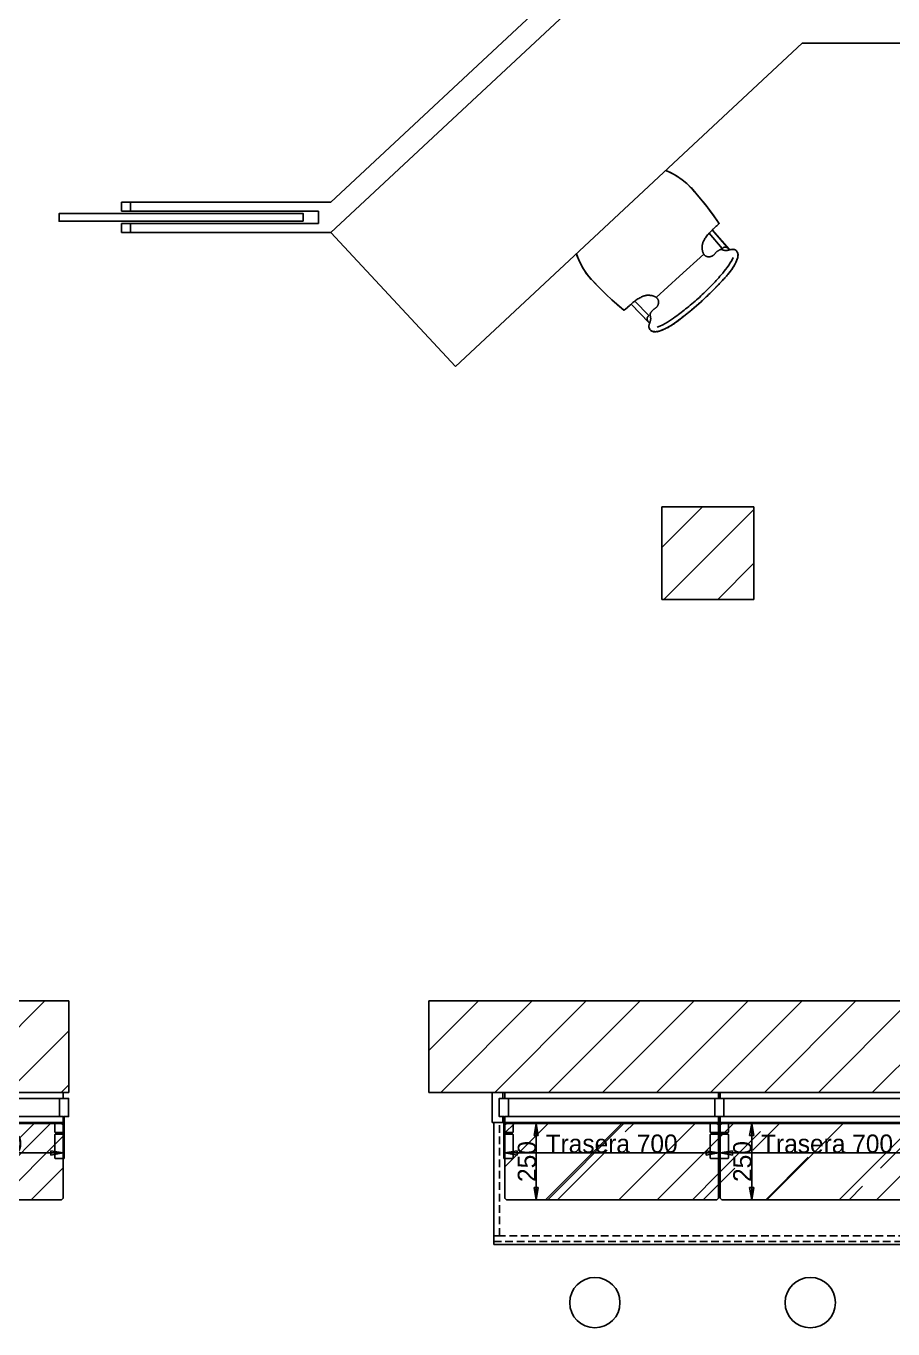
# Model space of a CAD drawing. Header units: inches. Extents: x -159985 to -144881, y -80411 to -63904.
# Drawn here: x -157046 to -154205, y -70634 to -66367 of the extents above; entities that cross this region are included whole.
import ezdxf

# ---------------------------------------------------------------- set-up
doc = ezdxf.new("R2010")
doc.units = ezdxf.units.IN
doc.header["$MEASUREMENT"] = 0
doc.linetypes.add('Discontinua JB', pattern=[0.75, 0.5, -0.25])
for name, color, linetype in [('_Co MUEBLE CONCEP', 5, 'Continuous'), ('Cotas bloques dinámicos PM espacio', 250, 'Continuous'), ('FUSTERIA', 2, 'Continuous'), ('Linea Capa Color 0000 JB', 7, 'Continuous'), ('Linea Capa Color 0008 Gris JB', 8, 'Continuous'), ('Linea Capa Color 0140 Blau Vidre JB', 140, 'Continuous'), ('MOBILIARIO', 42, 'Continuous'), ('PAREDES', 255, 'Continuous'), ('SOMBREADO', 251, 'Continuous')]:
    doc.layers.add(name, color=color, linetype=linetype)
doc.styles.add('Jordi Ava', font='')
doc.styles.get('Jordi Ava').set_extended_font_data('AvantGarde Md BT')
doc.dimstyles.new('Jordi Ava 2015', dxfattribs={"dimtxt": 60, "dimasz": 40, "dimexe": 20, "dimexo": 20, "dimgap": 0.09, "dimtad": 1, "dimdec": 0, "dimzin": 0, "dimdsep": 46, "dimtxsty": 'Jordi Ava', "dimblk": 'CLOSED', "dimcen": 1.5, "dimclrd": 7, "dimclre": 7, "dimclrt": 256, "dimadec": 0, "dimazin": 0, "dimtfac": 0.05, "dimtdec": 0, "dimtofl": 0, "dimtmove": 0, "dimatfit": 3, "dimldrblk": 'CLOSED', "dimfxl": 90, "dimtolj": 1, "dimtzin": 0, "dimlwd": -1, "dimlwe": -1, "dimarcsym": 0})
pattern_1 = [(45, (-181418.75, -37255.47), (-88.38835, 88.38835), [])]

# ---------------------------------------------------------------- blocks, each defined once
blk = doc.blocks.new('_Closed')
at = {"color": 0, "linetype": 'ByBlock', "lineweight": -2}
for p, q in [((-1, 0.17), (0, 0)), ((-1, 0.17), (-1, -0.17)), ((0, 0), (-1, -0.17)), ((0, 0), (-1, 0))]:
    blk.add_line(p, q, dxfattribs=at)
blk = doc.blocks.new('*D181')
at = {"layer": 'Cotas bloques dinámicos PM espacio', "color": 7, "ltscale": 10, "transparency": 16777216}
for p, q in [((18, -39), (18, -139)), ((718, -39), (718, -139)), ((58, -119), (678, -119))]:
    blk.add_line(p, q, dxfattribs=at)
at = {"layer": 'Defpoints', "color": 0, "ltscale": 10, "transparency": 16777216}
for p in [(18, -19), (718, -19), (718, -119)]:
    blk.add_point(p, dxfattribs=at)
at = {"layer": 'Cotas bloques dinámicos PM espacio', "color": 7, "ltscale": 10, "transparency": 16777216, "xscale": 40, "yscale": 40, "zscale": 40, "rotation": 180}
blk.add_blockref('_Closed', (18, -119), dxfattribs=at)
at = {"layer": 'Cotas bloques dinámicos PM espacio', "color": 7, "ltscale": 10, "transparency": 16777216, "xscale": 40, "yscale": 40, "zscale": 40}
blk.add_blockref('_Closed', (718, -119), dxfattribs=at)
at = {"layer": 'Cotas bloques dinámicos PM espacio', "ltscale": 10, "transparency": 16777216, "insert": (368, -88.91), "char_height": 60, "attachment_point": 5, "style": 'Jordi Ava'}
blk.add_mtext('\\A1;Trasera 700', dxfattribs=at)
blk = doc.blocks.new('*D179')
at = {"layer": 'Cotas bloques dinámicos PM espacio', "color": 7, "ltscale": 10, "transparency": 16777216}
for p, q in [((43, -22), (140.9, -22)), ((120.9, -232), (120.9, -62)), ((43, -272), (140.9, -272))]:
    blk.add_line(p, q, dxfattribs=at)
at = {"layer": 'Defpoints', "color": 0, "ltscale": 10, "transparency": 16777216}
for p in [(23, -22), (120.9, -22), (23, -272)]:
    blk.add_point(p, dxfattribs=at)
at = {"layer": 'Cotas bloques dinámicos PM espacio', "color": 7, "ltscale": 10, "transparency": 16777216, "xscale": 40, "yscale": 40, "zscale": 40}
for p, rotation in [((120.9, -22), 90), ((120.9, -272), 270)]:
    blk.add_blockref('_Closed', p, dxfattribs=dict(at, rotation=rotation))
at = {"layer": 'Cotas bloques dinámicos PM espacio', "ltscale": 10, "transparency": 16777216, "insert": (90.8, -147), "char_height": 60, "attachment_point": 5, "rotation": 90, "style": 'Jordi Ava'}
blk.add_mtext('\\A1;{\\C140;250}', dxfattribs=at)
blk = doc.blocks.new('*U180')
at = {"layer": 'Linea Capa Color 0140 Blau Vidre JB', "ltscale": 10}
h = blk.add_hatch(dxfattribs=at)
h.set_pattern_fill('AR-RROOF', color=256, scale=10, angle=45, style=0)
h.set_pattern_definition([(45, (-290, 62), (215.526, 574.736), [3810, -508, 1270, -254]), (45, (-140.93, 390.68), (-418.48, 59.27), [762, -83.82, 1524, -190.5]), (45, (-352.86, 304.47), (813.611, 1054.282), [2032, -355.6, 1016, -254])])
h.paths.add_polyline_path([(23, -272), (713, -272), (718, -267), (718, -27), (713, -22), (23, -22), (18, -27), (18, -267)])
at = {"layer": 'Cotas bloques dinámicos PM espacio', "ltscale": 10}
blk.add_circle((313, -609), 82.4, dxfattribs=at)
at = {"layer": 'Linea Capa Color 0000 JB', "ltscale": 50}
for points in [[(45, -59, 0.414214), (43, -57), (17, -57), (17, -52), (43, -52, 0.414214), (45, -50), (45, -24, 0.414214), (43, -22), (17, -22), (17, 0), (30, 0), (30, 60), (0, 60), (0, 0), (15, 0), (15, -137), (43, -137, 0.414214), (45, -135)], [(691, -59, -0.414214), (693, -57), (719, -57), (719, -52), (693, -52, -0.414214), (691, -50), (691, -24, -0.414214), (693, -22), (719, -22), (719, 0), (706, 0), (706, 60), (736, 60), (736, 0), (721, 0), (721, -137), (693, -137, -0.414214), (691, -135)]]:
    blk.add_lwpolyline(points, format="xyb", close=True, dxfattribs=at)
at = {"layer": 'Linea Capa Color 0000 JB', "ltscale": 10}
for points in [[(18, 79), (718, 79), (718, 60), (18, 60)], [(18, -19), (718, -19), (718, 0), (18, 0)]]:
    blk.add_lwpolyline(points, close=True, dxfattribs=at)
at = {"layer": 'Linea Capa Color 0140 Blau Vidre JB', "ltscale": 10}
blk.add_lwpolyline([(23, -272), (713, -272), (718, -267), (718, -27), (713, -22), (23, -22), (18, -27), (18, -267)], close=True, dxfattribs=at)
at = {"layer": 'Cotas bloques dinámicos PM espacio', "ltscale": 10}
dim = blk.add_linear_dim(base=(718, -119), p1=(18, -19), p2=(718, -19), text='Trasera <>', dimstyle='Jordi Ava 2015', dxfattribs=at)
dim.commit()
dim.dimension.update_dxf_attribs({"geometry": '*D181', "text_midpoint": (368, -88.9)})
dim = blk.add_linear_dim(base=(120.9, -22), p1=(23, -272), p2=(23, -22), angle=90, text='{\\C140;<>}', dimstyle='Jordi Ava 2015', dxfattribs=at)
dim.commit()
dim.dimension.update_dxf_attribs({"geometry": '*D179', "text_midpoint": (90.8, -147)})

msp = doc.modelspace()

# ---------------------------------------------------------------- hatches: boundary and pattern name
h = msp.add_hatch()
h.set_pattern_fill('ANSI31', color=256, scale=1000)
h.set_pattern_definition(pattern_1)
h.paths.add_polyline_path([(-154660.5, -68244.6), (-154660.5, -67941.3), (-154962, -67941.3), (-154962, -68244.6)])
at = {"layer": 'SOMBREADO'}
h = msp.add_hatch(dxfattribs=at)
h.set_pattern_fill('ANSI31', color=256, scale=1000)
h.set_pattern_definition([(45, (-45351.8, 0), (-88.38835, 88.38835), [])])
h.paths.add_polyline_path([(-159172.6, -63975.2), (-159985, -63975.2), (-159985, -80361.2), (-159322.6, -80361.2), (-159322.6, -80311.2), (-159322.6, -79861.2), (-159772.6, -79861.2), (-159772.6, -74700.4), (-159322.6, -74700.4), (-159322.6, -74250.4), (-159674.6, -74250.4), (-159674.6, -74250.4), (-159772.6, -74250.4), (-159772.6, -74215.4), (-159772.6, -70357.7), (-159777.9, -70357.7), (-159777.9, -69957.7), (-159772.6, -69859.7), (-159741.9, -69859.7), (-159741.9, -69859.7), (-159041.9, -69859.7), (-156905.3, -69859.7), (-156905.3, -69559.7), (-157070, -69559.7), (-157070, -69440.9), (-157157.9, -69440.9), (-157157.9, -69559.7), (-159772.6, -69559.7), (-159772.6, -68153.9), (-159772.6, -67941.3), (-159772.6, -64303.8), (-159172.6, -64303.8)])
h = msp.add_hatch(dxfattribs=at)
h.set_pattern_fill('ANSI31', color=256, scale=1000)
h.set_pattern_definition(pattern_1)
h.paths.add_polyline_path([(-151872.5, -69859.7), (-151753.7, -69859.7), (-151753.7, -69771.8), (-151872.5, -69771.8), (-151872.5, -69559.7), (-155725.7, -69559.7), (-155725.7, -69859.7)])

# ---------------------------------------------------------------- linework, layer by layer
for p, q in [((-156046.9, -66943.3), (-154738.1, -65723.4)), ((-154738.1, -65823.4), (-156046.9, -67043.3)), ((-156733, -66943.3), (-156733, -66972.7)), ((-156046.9, -66943.3), (-156703, -66943.3)), ((-156087.3, -66972.7), (-156703, -66972.7)), ((-156087.3, -67013.7), (-156087.3, -66972.7)), ((-156733, -67013.7), (-156733, -67043.3)), ((-156703, -67013.7), (-156087.3, -67013.7)), ((-156046.9, -67043.3), (-156733, -67043.3)), ((-154660.5, -67941.3), (-154962, -67941.3)), ((-154962, -67941.3), (-154962, -68244.6)), ((-154660.5, -68244.6), (-154660.5, -67941.3)), ((-154962, -68244.6), (-154660.5, -68244.6)), ((-151872.5, -69559.7), (-155725.7, -69559.7)), ((-155725.7, -69559.7), (-153989.3, -69559.7))]:
    msp.add_line(p, q)
at = {"layer": 'FUSTERIA'}
for p, q in [((-156733, -66972.7), (-156733, -66943.3)), ((-156733, -66943.3), (-156703, -66943.3)), ((-156703, -66972.7), (-156703, -66943.3)), ((-156733, -66972.7), (-156703, -66972.7)), ((-156733, -67013.7), (-156733, -67043.3)), ((-156733, -67013.7), (-156703, -67013.7)), ((-156703, -67013.7), (-156703, -67043.2)), ((-156733, -67043.3), (-156703, -67043.3))]:
    msp.add_line(p, q, dxfattribs=at)
msp.add_lwpolyline([(-156137.2, -67006), (-156937.2, -67006), (-156937.2, -66981), (-156137.2, -66981)], close=True, dxfattribs=at)
at = {"layer": 'Linea Capa Color 0000 JB', "ltscale": 10}
for points in [[(-155494.7, -69878.7), (-155482.7, -69878.7), (-155482.7, -69859.7), (-155517.7, -69859.7), (-155517.7, -69957.7), (-155482.7, -69957.7), (-155482.7, -69938.7), (-155494.7, -69938.7)], [(-155494.7, -69878.7), (-155482.7, -69878.7), (-155482.7, -69859.7), (-155517.7, -69859.7), (-155517.7, -69957.7), (-155482.7, -69957.7), (-155482.7, -69938.7), (-155494.7, -69938.7)], [(-155512.7, -70357.7), (-151911.7, -70357.7), (-151911.7, -69957.7), (-155512.7, -69957.7)]]:
    msp.add_lwpolyline(points, close=True, dxfattribs=at)
at = {"layer": 'Linea Capa Color 0008 Gris JB', "linetype": 'Discontinua JB', "ltscale": 50}
for points in [[(-155493.7, -70328.7), (-155493.7, -69957.7), (-155512.7, -69957.7), (-155512.7, -70328.7)], [(-155512.7, -70347.7), (-151911.7, -70347.7), (-151911.7, -70328.7), (-155512.7, -70328.7)]]:
    msp.add_lwpolyline(points, close=True, dxfattribs=at)
at = {"layer": 'MOBILIARIO'}
for p, q in [((-154501.8, -66423.4), (-155637.8, -67482.2)), ((-154501.8, -66423.4), (-152150.1, -66423.4)), ((-154835.8, -66932.2), (-154866.6, -66896.1)), ((-154820.6, -66950.6), (-154835.8, -66932.2)), ((-154805.5, -66970), (-154820.6, -66950.6)), ((-154790.3, -66990.5), (-154805.5, -66970)), ((-154775.3, -67012.1), (-154790.3, -66990.5)), ((-154801.5, -67039.2), (-154798.7, -67036.4)), ((-154798.7, -67036.4), (-154796, -67033.7)), ((-154797, -67034.7), (-154742, -67098)), ((-154796, -67033.7), (-154793.3, -67031.1)), ((-154793.3, -67031.1), (-154790.7, -67028.7)), ((-154790.7, -67028.7), (-154788.4, -67026.5)), ((-154788.4, -67026.5), (-154786.2, -67024.5)), ((-154786.2, -67024.5), (-154784.3, -67022.7)), ((-154784.3, -67022.7), (-154782.5, -67021.1)), ((-154782.5, -67021.1), (-154781, -67019.7)), ((-154781, -67019.7), (-154779.7, -67018.5)), ((-154779.7, -67018.5), (-154778.5, -67017.4)), ((-154778.5, -67017.4), (-154777.5, -67016.5)), ((-154777.5, -67016.5), (-154776.7, -67015.7)), ((-154776.7, -67015.7), (-154776.1, -67015.1)), ((-154776.1, -67015.1), (-154775.6, -67014.6)), ((-154775.6, -67014.6), (-154775.3, -67014.3)), ((-154775.1, -67012.2), (-154775.3, -67012.1)), ((-154775.3, -67014.3), (-154775, -67014)), ((-154775, -67012.4), (-154775.1, -67012.2)), ((-154775, -67012.5), (-154775, -67012.4)), ((-154774.9, -67012.7), (-154775, -67012.5)), ((-154775, -67014), (-154774.9, -67013.7)), ((-154774.8, -67012.8), (-154774.9, -67012.7)), ((-154774.9, -67013.7), (-154774.8, -67013.6)), ((-154774.8, -67013), (-154774.8, -67012.8)), ((-154774.7, -67013.1), (-154774.8, -67013)), ((-154774.8, -67013.6), (-154774.7, -67013.4)), ((-154774.7, -67013.3), (-154774.7, -67013.1)), ((-154774.7, -67013.4), (-154774.7, -67013.3)), ((-156046.9, -67043.3), (-155637.8, -67482.2)), ((-154828.8, -67080.4), (-154828.2, -67078.2)), ((-154828.2, -67078.2), (-154827.4, -67075.8)), ((-154827.4, -67075.8), (-154826.5, -67073.4)), ((-154826.5, -67073.4), (-154825.4, -67070.9)), ((-154825.4, -67070.9), (-154824, -67068.3)), ((-154824, -67068.3), (-154822.5, -67065.6)), ((-154822.5, -67065.6), (-154820.8, -67062.8)), ((-154820.8, -67062.8), (-154818.9, -67059.9)), ((-154818.9, -67059.9), (-154816.9, -67057)), ((-154816.9, -67057), (-154814.6, -67054)), ((-154814.6, -67054), (-154812.3, -67051)), ((-154812.3, -67051), (-154809.8, -67048)), ((-154809.8, -67048), (-154807.1, -67045.1)), ((-154807.2, -67045.2), (-154764.5, -67095.8)), ((-154807.1, -67045.1), (-154804.3, -67042.1)), ((-154804.3, -67042.1), (-154801.5, -67039.2)), ((-154824.7, -67113.6), (-154903.8, -67186)), ((-154830.1, -67091), (-154830, -67088.9)), ((-154830.1, -67093.1), (-154830.1, -67091)), ((-154830, -67095.2), (-154830.1, -67093.1)), ((-154830, -67088.9), (-154829.9, -67086.8)), ((-154829.8, -67097.3), (-154830, -67095.2)), ((-154829.9, -67086.8), (-154829.7, -67084.7)), ((-154829.6, -67099.3), (-154829.8, -67097.3)), ((-154829.7, -67084.7), (-154829.3, -67082.6)), ((-154829.3, -67101.2), (-154829.6, -67099.3)), ((-154829.3, -67082.6), (-154828.8, -67080.4)), ((-154828.9, -67103), (-154829.3, -67101.2)), ((-154828.5, -67104.7), (-154828.9, -67103)), ((-154828.1, -67106.3), (-154828.5, -67104.7)), ((-154827.6, -67107.8), (-154828.1, -67106.3)), ((-154827, -67109.2), (-154827.6, -67107.8)), ((-154826.4, -67110.6), (-154827, -67109.2)), ((-154825.8, -67111.8), (-154826.4, -67110.6)), ((-154825.2, -67112.9), (-154825.8, -67111.8)), ((-154824.5, -67114), (-154825.2, -67112.9)), ((-154823.8, -67115), (-154824.5, -67114)), ((-154823.1, -67116), (-154823.8, -67115)), ((-154822.4, -67116.9), (-154823.1, -67116)), ((-154821.6, -67117.7), (-154822.4, -67116.9)), ((-154820.8, -67118.5), (-154821.6, -67117.7)), ((-154820, -67119.2), (-154820.8, -67118.5)), ((-154819.1, -67119.9), (-154820, -67119.2)), ((-154818.1, -67120.5), (-154819.1, -67119.9)), ((-154817.1, -67121), (-154818.1, -67120.5)), ((-154816, -67121.4), (-154817.1, -67121)), ((-154814.8, -67121.8), (-154816, -67121.4)), ((-154813.6, -67122.1), (-154814.8, -67121.8)), ((-154801.5, -67121.7), (-154802.8, -67122)), ((-154800.2, -67121.4), (-154801.5, -67121.7)), ((-154799, -67120.9), (-154800.2, -67121.4)), ((-154797.8, -67120.5), (-154799, -67120.9)), ((-154796.7, -67119.9), (-154797.8, -67120.5)), ((-154795.7, -67119.3), (-154796.7, -67119.9)), ((-154794.7, -67118.7), (-154795.7, -67119.3)), ((-154793.8, -67118), (-154794.7, -67118.7)), ((-154792.9, -67117.3), (-154793.8, -67118)), ((-154792, -67116.5), (-154792.9, -67117.3)), ((-154791.2, -67115.6), (-154792, -67116.5)), ((-154790.3, -67114.7), (-154791.2, -67115.6)), ((-154789.5, -67113.7), (-154790.3, -67114.7)), ((-154788.6, -67112.8), (-154789.5, -67113.7)), ((-154787.7, -67111.7), (-154788.6, -67112.8)), ((-154786.8, -67110.7), (-154787.7, -67111.7)), ((-154785.8, -67109.6), (-154786.8, -67110.7)), ((-154784.8, -67108.6), (-154785.8, -67109.6)), ((-154783.8, -67107.6), (-154784.8, -67108.6)), ((-154782.8, -67106.6), (-154783.8, -67107.6)), ((-154781.8, -67105.7), (-154782.8, -67106.6)), ((-154780.8, -67104.8), (-154781.8, -67105.7)), ((-154779.8, -67104), (-154780.8, -67104.8)), ((-154778.8, -67103.3), (-154779.8, -67104)), ((-154777.8, -67102.6), (-154778.8, -67103.3)), ((-154776.8, -67102), (-154777.8, -67102.6)), ((-154775.8, -67101.4), (-154776.8, -67102)), ((-154774.8, -67100.9), (-154775.8, -67101.4)), ((-154773.9, -67100.4), (-154774.8, -67100.9)), ((-154773, -67100), (-154773.9, -67100.4)), ((-154772.1, -67099.6), (-154773, -67100)), ((-154771.3, -67099.3), (-154772.1, -67099.6)), ((-154770.5, -67099), (-154771.3, -67099.3)), ((-154769.7, -67098.8), (-154770.5, -67099)), ((-154768.9, -67098.6), (-154769.7, -67098.8)), ((-154768.1, -67098.6), (-154768.9, -67098.6)), ((-154767.3, -67098.6), (-154768.1, -67098.6)), ((-154766.5, -67098.7), (-154767.3, -67098.6)), ((-154765.6, -67098.9), (-154766.5, -67098.7)), ((-154764.8, -67099.1), (-154765.6, -67098.9)), ((-154764, -67099.4), (-154764.8, -67099.1)), ((-154763.5, -67094.7), (-154764.5, -67095.8)), ((-154763.1, -67099.7), (-154764, -67099.4)), ((-154762.6, -67093.8), (-154763.5, -67094.7)), ((-154762.2, -67100), (-154763.1, -67099.7)), ((-154761.7, -67093.1), (-154762.6, -67093.8)), ((-154761.3, -67100.3), (-154762.2, -67100)), ((-154760.8, -67092.6), (-154761.7, -67093.1)), ((-154760.3, -67100.6), (-154761.3, -67100.3)), ((-154760.1, -67092.1), (-154760.8, -67092.6)), ((-154759.3, -67100.9), (-154760.3, -67100.6)), ((-154759.3, -67091.8), (-154760.1, -67092.1)), ((-154758.6, -67091.6), (-154759.3, -67091.8)), ((-154758.3, -67101.2), (-154759.3, -67100.9)), ((-154758, -67091.4), (-154758.6, -67091.6)), ((-154757.3, -67101.4), (-154758.3, -67101.2)), ((-154757.3, -67091.2), (-154758, -67091.4)), ((-154756.7, -67091.1), (-154757.3, -67091.2)), ((-154756.2, -67101.6), (-154757.3, -67101.4)), ((-154756.1, -67091), (-154756.7, -67091.1)), ((-154755, -67101.7), (-154756.2, -67101.6)), ((-154755.5, -67090.9), (-154756.1, -67091)), ((-154755, -67090.9), (-154755.5, -67090.9)), ((-154754.4, -67090.8), (-154755, -67090.9)), ((-154753.8, -67101.8), (-154755, -67101.7)), ((-154753.9, -67090.8), (-154754.4, -67090.8)), ((-154753.3, -67090.9), (-154753.9, -67090.8)), ((-154752.6, -67101.8), (-154753.8, -67101.8)), ((-154752.8, -67090.9), (-154753.3, -67090.9)), ((-154752.2, -67091), (-154752.8, -67090.9)), ((-154751.4, -67101.8), (-154752.6, -67101.8)), ((-154751.7, -67091.1), (-154752.2, -67091)), ((-154751.1, -67091.2), (-154751.7, -67091.1)), ((-154750.1, -67101.7), (-154751.4, -67101.8)), ((-154750.5, -67091.4), (-154751.1, -67091.2)), ((-154750, -67091.6), (-154750.5, -67091.4)), ((-154748.8, -67101.6), (-154750.1, -67101.7)), ((-154749.4, -67091.8), (-154750, -67091.6)), ((-154748.9, -67092.1), (-154749.4, -67091.8)), ((-154748.3, -67092.5), (-154748.9, -67092.1)), ((-154747.4, -67101.4), (-154748.8, -67101.6)), ((-154747.7, -67092.9), (-154748.3, -67092.5)), ((-154747, -67093.5), (-154747.7, -67092.9)), ((-154746, -67101.1), (-154747.4, -67101.4)), ((-154746.3, -67094.1), (-154747, -67093.5)), ((-154745.4, -67094.8), (-154746.3, -67094.1)), ((-154744.6, -67100.8), (-154746, -67101.1)), ((-154744.5, -67095.7), (-154745.4, -67094.8)), ((-154743.1, -67100.5), (-154744.6, -67100.8)), ((-154743.3, -67096.8), (-154744.5, -67095.7)), ((-154742, -67098), (-154743.3, -67096.8)), ((-154741.6, -67100.2), (-154743.1, -67100.5)), ((-154740.1, -67099.8), (-154741.6, -67100.2)), ((-154738.6, -67099.5), (-154740.1, -67099.8)), ((-154737.1, -67099.1), (-154738.6, -67099.5)), ((-154735.6, -67098.8), (-154737.1, -67099.1)), ((-154734, -67098.5), (-154735.6, -67098.8)), ((-154732.6, -67098.2), (-154734, -67098.5)), ((-154731.1, -67098.1), (-154732.6, -67098.2)), ((-154729.7, -67098), (-154731.1, -67098.1)), ((-154728.3, -67098), (-154729.7, -67098)), ((-154727, -67098.1), (-154728.3, -67098)), ((-154725.7, -67098.3), (-154727, -67098.1)), ((-154724.5, -67098.6), (-154725.7, -67098.3)), ((-154723.4, -67099.1), (-154724.5, -67098.6)), ((-154722.3, -67099.6), (-154723.4, -67099.1)), ((-154721.2, -67100.2), (-154722.3, -67099.6)), ((-154720.1, -67101), (-154721.2, -67100.2)), ((-154719.1, -67101.8), (-154720.1, -67101)), ((-154718.1, -67102.8), (-154719.1, -67101.8)), ((-154717.2, -67103.8), (-154718.1, -67102.8)), ((-154716.3, -67104.9), (-154717.2, -67103.8)), ((-154715.4, -67106.1), (-154716.3, -67104.9)), ((-154714.7, -67107.3), (-154715.4, -67106.1)), ((-154714, -67108.7), (-154714.7, -67107.3)), ((-154713.5, -67110.1), (-154714, -67108.7)), ((-154713, -67111.5), (-154713.5, -67110.1)), ((-154713.2, -67122.7), (-154712.9, -67121)), ((-154712.7, -67113), (-154713, -67111.5)), ((-154712.9, -67121), (-154712.6, -67119.3)), ((-154712.5, -67114.5), (-154712.7, -67113)), ((-154712.6, -67119.3), (-154712.5, -67117.7)), ((-154712.5, -67116.1), (-154712.5, -67114.5)), ((-154712.5, -67117.7), (-154712.5, -67116.1)), ((-154812.3, -67122.3), (-154813.6, -67122.1)), ((-154811, -67122.5), (-154812.3, -67122.3)), ((-154809.7, -67122.6), (-154811, -67122.5)), ((-154808.3, -67122.6), (-154809.7, -67122.6)), ((-154806.9, -67122.6), (-154808.3, -67122.6)), ((-154805.5, -67122.4), (-154806.9, -67122.6)), ((-154804.2, -67122.3), (-154805.5, -67122.4)), ((-154802.8, -67122), (-154804.2, -67122.3)), ((-154758, -67170.1), (-154753.2, -67164)), ((-154753.2, -67164), (-154748.2, -67157.4)), ((-154748.2, -67157.4), (-154743.1, -67150.3)), ((-154743.1, -67150.3), (-154738, -67142.6)), ((-154738, -67142.6), (-154733, -67134.2)), ((-154734.9, -67166.8), (-154733, -67163.9)), ((-154733, -67134.2), (-154728, -67125.2)), ((-154733, -67163.9), (-154731, -67161)), ((-154731, -67161), (-154729.1, -67158)), ((-154729.1, -67158), (-154727.2, -67155)), ((-154727.2, -67155), (-154725.5, -67152)), ((-154725.5, -67152), (-154723.8, -67149)), ((-154723.8, -67149), (-154722.2, -67146.1)), ((-154722.2, -67146.1), (-154720.8, -67143.3)), ((-154720.8, -67143.3), (-154719.5, -67140.7)), ((-154719.5, -67140.7), (-154718.4, -67138.3)), ((-154718.4, -67138.3), (-154717.3, -67136)), ((-154717.3, -67136), (-154716.5, -67133.8)), ((-154716.5, -67133.8), (-154715.7, -67131.8)), ((-154715.7, -67131.8), (-154715, -67129.8)), ((-154715, -67129.8), (-154714.4, -67128)), ((-154714.4, -67128), (-154714, -67126.2)), ((-154714, -67126.2), (-154713.5, -67124.4)), ((-154713.5, -67124.4), (-154713.2, -67122.7)), ((-155161.4, -67229.7), (-155193.9, -67196.3)), ((-154980.5, -67256), (-154903.8, -67186)), ((-154791.9, -67208.5), (-154787.8, -67204.2)), ((-154787.8, -67204.2), (-154783.8, -67199.8)), ((-154783.8, -67199.8), (-154779.8, -67195.4)), ((-154779.8, -67195.4), (-154775.8, -67190.9)), ((-154775.8, -67190.9), (-154771.6, -67186.1)), ((-154772.7, -67209.6), (-154769.7, -67206.5)), ((-154771.6, -67186.1), (-154767.3, -67181.1)), ((-154769.7, -67206.5), (-154766.8, -67203.4)), ((-154767.3, -67181.1), (-154762.7, -67175.8)), ((-154766.8, -67203.4), (-154763.9, -67200.3)), ((-154763.9, -67200.3), (-154761, -67197.3)), ((-154762.7, -67175.8), (-154758, -67170.1)), ((-154761, -67197.3), (-154758.3, -67194.4)), ((-154758.3, -67194.4), (-154755.6, -67191.5)), ((-154755.6, -67191.5), (-154753, -67188.6)), ((-154753, -67188.6), (-154750.5, -67185.8)), ((-154750.5, -67185.8), (-154748, -67183.1)), ((-154748, -67183.1), (-154745.7, -67180.4)), ((-154745.7, -67180.4), (-154743.4, -67177.7)), ((-154743.4, -67177.7), (-154741.2, -67175)), ((-154741.2, -67175), (-154739.1, -67172.3)), ((-154739.1, -67172.3), (-154737, -67169.6)), ((-154737, -67169.6), (-154734.9, -67166.8)), ((-155144.4, -67246.4), (-155161.4, -67229.7)), ((-155126.4, -67263.3), (-155144.4, -67246.4)), ((-155017.9, -67249.9), (-155020.4, -67250.6)), ((-155015.5, -67249.3), (-155017.9, -67249.9)), ((-155013.2, -67248.9), (-155015.5, -67249.3)), ((-155011, -67248.6), (-155013.2, -67248.9)), ((-155008.9, -67248.5), (-155011, -67248.6)), ((-155006.7, -67248.4), (-155008.9, -67248.5)), ((-155004.6, -67248.5), (-155006.7, -67248.4)), ((-155002.5, -67248.6), (-155004.6, -67248.5)), ((-155000.4, -67248.8), (-155002.5, -67248.6)), ((-154998.4, -67249.1), (-155000.4, -67248.8)), ((-154996.3, -67249.4), (-154998.4, -67249.1)), ((-154994.4, -67249.8), (-154996.3, -67249.4)), ((-154992.5, -67250.3), (-154994.4, -67249.8)), ((-154834.6, -67250.9), (-154829.8, -67246.4)), ((-154829.8, -67246.4), (-154824.8, -67241.6)), ((-154824.8, -67241.6), (-154819.8, -67236.8)), ((-154819.8, -67236.8), (-154814.8, -67231.9)), ((-154814.8, -67231.9), (-154809.9, -67227)), ((-154812.7, -67250), (-154808.9, -67246.4)), ((-154809.9, -67227), (-154805.1, -67222.2)), ((-154808.9, -67246.4), (-154805.3, -67242.9)), ((-154805.3, -67242.9), (-154801.8, -67239.5)), ((-154805.1, -67222.2), (-154800.5, -67217.5)), ((-154801.8, -67239.5), (-154798.3, -67236)), ((-154800.5, -67217.5), (-154796.1, -67212.9)), ((-154798.3, -67236), (-154794.9, -67232.6)), ((-154796.1, -67212.9), (-154791.9, -67208.5)), ((-154794.9, -67232.6), (-154791.6, -67229.3)), ((-154791.6, -67229.3), (-154788.3, -67225.9)), ((-154788.3, -67225.9), (-154785.1, -67222.6)), ((-154785.1, -67222.6), (-154781.9, -67219.3)), ((-154781.9, -67219.3), (-154778.8, -67216.1)), ((-154778.8, -67216.1), (-154775.7, -67212.8)), ((-154775.7, -67212.8), (-154772.7, -67209.6)), ((-155107.3, -67280.2), (-155126.4, -67263.3)), ((-155087.2, -67297.1), (-155107.3, -67280.2)), ((-155079, -67292), (-155079.6, -67292.6)), ((-155078.3, -67291.4), (-155079, -67292)), ((-155077.6, -67290.7), (-155078.3, -67291.4)), ((-155076.7, -67289.9), (-155077.6, -67290.7)), ((-155075.7, -67289), (-155076.7, -67289.9)), ((-155074.6, -67288), (-155075.7, -67289)), ((-155073.2, -67286.8), (-155074.6, -67288)), ((-155071.6, -67285.3), (-155073.2, -67286.8)), ((-155069.7, -67283.7), (-155071.6, -67285.3)), ((-155067.6, -67281.7), (-155069.7, -67283.7)), ((-155065.2, -67279.6), (-155067.6, -67281.7)), ((-155062.5, -67277.3), (-155065.2, -67279.6)), ((-155059.7, -67274.8), (-155062.5, -67277.3)), ((-155062.4, -67277.2), (-155004.3, -67337.7)), ((-155056.7, -67272.3), (-155059.7, -67274.8)), ((-155053.6, -67269.8), (-155056.7, -67272.3)), ((-155050.4, -67267.4), (-155053.6, -67269.8)), ((-155051.2, -67268), (-155004.5, -67315.1)), ((-155047.2, -67265), (-155050.4, -67267.4)), ((-155044, -67262.7), (-155047.2, -67265)), ((-155040.8, -67260.6), (-155044, -67262.7)), ((-155037.6, -67258.7), (-155040.8, -67260.6)), ((-155034.5, -67256.9), (-155037.6, -67258.7)), ((-155031.5, -67255.3), (-155034.5, -67256.9)), ((-155028.5, -67253.9), (-155031.5, -67255.3)), ((-155025.7, -67252.6), (-155028.5, -67253.9)), ((-155023, -67251.5), (-155025.7, -67252.6)), ((-155020.4, -67250.6), (-155023, -67251.5)), ((-154990.7, -67250.8), (-154992.5, -67250.3)), ((-154989, -67251.4), (-154990.7, -67250.8)), ((-154987.5, -67252), (-154989, -67251.4)), ((-154986, -67252.6), (-154987.5, -67252)), ((-154984.7, -67253.3), (-154986, -67252.6)), ((-154985.7, -67292.7), (-154984.6, -67291.9)), ((-154983.4, -67254), (-154984.7, -67253.3)), ((-154984.6, -67291.9), (-154983.5, -67291.1)), ((-154983.5, -67291.1), (-154982.5, -67290.3)), ((-154982.2, -67254.7), (-154983.4, -67254)), ((-154982.5, -67290.3), (-154981.5, -67289.5)), ((-154981.2, -67255.5), (-154982.2, -67254.7)), ((-154981.5, -67289.5), (-154980.6, -67288.8)), ((-154980.1, -67256.2), (-154981.2, -67255.5)), ((-154980.6, -67288.8), (-154979.7, -67288)), ((-154979.2, -67257), (-154980.1, -67256.2)), ((-154979.7, -67288), (-154978.9, -67287.2)), ((-154978.3, -67257.8), (-154979.2, -67257)), ((-154978.9, -67287.2), (-154978.1, -67286.3)), ((-154977.5, -67258.6), (-154978.3, -67257.8)), ((-154978.1, -67286.3), (-154977.4, -67285.4)), ((-154976.7, -67259.4), (-154977.5, -67258.6)), ((-154977.4, -67285.4), (-154976.7, -67284.5)), ((-154976, -67260.3), (-154976.7, -67259.4)), ((-154976.7, -67284.5), (-154976.1, -67283.4)), ((-154976.1, -67283.4), (-154975.5, -67282.3)), ((-154975.3, -67261.2), (-154976, -67260.3)), ((-154975.5, -67282.3), (-154975, -67281.1)), ((-154974.8, -67262.2), (-154975.3, -67261.2)), ((-154975, -67281.1), (-154974.5, -67279.8)), ((-154974.3, -67263.2), (-154974.8, -67262.2)), ((-154974.5, -67279.8), (-154974.1, -67278.5)), ((-154973.8, -67264.2), (-154974.3, -67263.2)), ((-154974.1, -67278.5), (-154973.7, -67277.2)), ((-154973.5, -67265.4), (-154973.8, -67264.2)), ((-154973.7, -67277.2), (-154973.4, -67275.9)), ((-154973.2, -67266.6), (-154973.5, -67265.4)), ((-154973.4, -67275.9), (-154973.2, -67274.5)), ((-154973.1, -67267.8), (-154973.2, -67266.6)), ((-154973.2, -67274.5), (-154973, -67273.1)), ((-154972.9, -67269.1), (-154973.1, -67267.8)), ((-154973, -67273.1), (-154972.9, -67271.8)), ((-154972.9, -67270.4), (-154972.9, -67269.1)), ((-154972.9, -67271.8), (-154972.9, -67270.4)), ((-154879.3, -67289.5), (-154884.2, -67293.4)), ((-154874.2, -67285.3), (-154879.3, -67289.5)), ((-154868.9, -67280.9), (-154874.2, -67285.3)), ((-154863.7, -67276.5), (-154868.9, -67280.9)), ((-154858.4, -67272), (-154863.7, -67276.5)), ((-154857.2, -67290.2), (-154861, -67293.3)), ((-154853.3, -67267.6), (-154858.4, -67272)), ((-154853.5, -67286.9), (-154857.2, -67290.2)), ((-154849.7, -67283.6), (-154853.5, -67286.9)), ((-154848.3, -67263.3), (-154853.3, -67267.6)), ((-154845.8, -67280.2), (-154849.7, -67283.6)), ((-154843.6, -67259.2), (-154848.3, -67263.3)), ((-154841.8, -67276.7), (-154845.8, -67280.2)), ((-154839.2, -67255.3), (-154843.6, -67259.2)), ((-154837.6, -67273.1), (-154841.8, -67276.7)), ((-154839.2, -67255.3), (-154834.6, -67250.9)), ((-154833.4, -67269.3), (-154837.6, -67273.1)), ((-154829, -67265.4), (-154833.4, -67269.3)), ((-154829, -67265.4), (-154824.7, -67261.3)), ((-154824.7, -67261.3), (-154820.5, -67257.4)), ((-154820.5, -67257.4), (-154816.5, -67253.7)), ((-154816.5, -67253.7), (-154812.7, -67250)), ((-155086.6, -67297.1), (-155087.2, -67297.1)), ((-155086, -67297), (-155086.6, -67297.1)), ((-155085.4, -67296.8), (-155086, -67297)), ((-155084.9, -67296.6), (-155085.4, -67296.8)), ((-155084.5, -67296.4), (-155084.9, -67296.6)), ((-155084.1, -67296.2), (-155084.5, -67296.4)), ((-155083.6, -67295.9), (-155084.1, -67296.2)), ((-155083.2, -67295.6), (-155083.6, -67295.9)), ((-155082.8, -67295.3), (-155083.2, -67295.6)), ((-155082.3, -67294.9), (-155082.8, -67295.3)), ((-155081.8, -67294.5), (-155082.3, -67294.9)), ((-155081.3, -67294.1), (-155081.8, -67294.5)), ((-155080.8, -67293.6), (-155081.3, -67294.1)), ((-155080.2, -67293.1), (-155080.8, -67293.6)), ((-155079.6, -67292.6), (-155080.2, -67293.1)), ((-155010.4, -67325.3), (-155010.3, -67324.7)), ((-155010.4, -67325.8), (-155010.4, -67325.3)), ((-155010.4, -67326.4), (-155010.4, -67325.8)), ((-155010.4, -67326.9), (-155010.4, -67326.4)), ((-155010.4, -67327.5), (-155010.4, -67326.9)), ((-155010.3, -67328), (-155010.4, -67327.5)), ((-155010.3, -67324.2), (-155010.2, -67323.6)), ((-155010.3, -67324.7), (-155010.3, -67324.2)), ((-155010.2, -67328.6), (-155010.3, -67328)), ((-155010.2, -67323.6), (-155010.1, -67323)), ((-155010, -67329.2), (-155010.2, -67328.6)), ((-155010.1, -67323), (-155009.9, -67322.4)), ((-155009.8, -67329.8), (-155010, -67329.2)), ((-155009.9, -67322.4), (-155009.7, -67321.8)), ((-155009.5, -67330.4), (-155009.8, -67329.8)), ((-155009.7, -67321.8), (-155009.5, -67321.2)), ((-155009.5, -67321.2), (-155009.2, -67320.6)), ((-155009.2, -67331), (-155009.5, -67330.4)), ((-155009.2, -67320.6), (-155008.9, -67319.9)), ((-155008.9, -67331.6), (-155009.2, -67331)), ((-155008.9, -67319.9), (-155008.5, -67319.2)), ((-155008.4, -67332.3), (-155008.9, -67331.6)), ((-155008.5, -67319.2), (-155008, -67318.5)), ((-155007.9, -67333.1), (-155008.4, -67332.3)), ((-155008, -67318.5), (-155007.4, -67317.7)), ((-155007.2, -67334), (-155007.9, -67333.1)), ((-155007.4, -67317.7), (-155006.6, -67316.9)), ((-155006.4, -67335.1), (-155007.2, -67334)), ((-155006.6, -67316.9), (-155005.7, -67316)), ((-155005.4, -67336.3), (-155006.4, -67335.1)), ((-155005.7, -67316), (-155004.5, -67315.1)), ((-155000.9, -67336.1), (-155000.5, -67334.7)), ((-155000.6, -67311), (-155000.4, -67310.3)), ((-155000.6, -67311.8), (-155000.6, -67311)), ((-155000.6, -67312.6), (-155000.6, -67311.8)), ((-155000.5, -67313.5), (-155000.6, -67312.6)), ((-155000.4, -67314.3), (-155000.5, -67313.5)), ((-155000.5, -67334.7), (-155000, -67333.3)), ((-155000.4, -67310.3), (-155000.2, -67309.5)), ((-155000.2, -67315.2), (-155000.4, -67314.3)), ((-155000.2, -67309.5), (-155000, -67308.7)), ((-154999.9, -67316.1), (-155000.2, -67315.2)), ((-155000, -67308.7), (-154999.6, -67307.9)), ((-155000, -67333.3), (-154999.7, -67331.9)), ((-154999.7, -67317), (-154999.9, -67316.1)), ((-154999.5, -67318), (-154999.7, -67317)), ((-154999.7, -67331.9), (-154999.3, -67330.5)), ((-154999.6, -67307.9), (-154999.2, -67307.1)), ((-154999.2, -67318.9), (-154999.5, -67318)), ((-154999.3, -67330.5), (-154999.1, -67329.2)), ((-154999.2, -67307.1), (-154998.8, -67306.3)), ((-154999, -67320), (-154999.2, -67318.9)), ((-154999.1, -67329.2), (-154998.9, -67328)), ((-154998.9, -67321), (-154999, -67320)), ((-154998.8, -67322.1), (-154998.9, -67321)), ((-154998.9, -67328), (-154998.7, -67326.7)), ((-154998.8, -67306.3), (-154998.2, -67305.4)), ((-154998.7, -67323.2), (-154998.8, -67322.1)), ((-154998.6, -67324.3), (-154998.7, -67323.2)), ((-154998.7, -67325.5), (-154998.6, -67324.3)), ((-154998.7, -67326.7), (-154998.7, -67325.5)), ((-154998.2, -67305.4), (-154997.7, -67304.5)), ((-154997.7, -67304.5), (-154997.1, -67303.6)), ((-154997.1, -67303.6), (-154996.4, -67302.7)), ((-154996.4, -67302.7), (-154995.7, -67301.8)), ((-154995.7, -67301.8), (-154995, -67300.8)), ((-154995, -67300.8), (-154994.1, -67299.9)), ((-154994.1, -67299.9), (-154993.2, -67298.9)), ((-154993.2, -67298.9), (-154992.3, -67298)), ((-154992.3, -67298), (-154991.3, -67297)), ((-154991.3, -67297), (-154990.2, -67296.1)), ((-154990.2, -67296.1), (-154989.1, -67295.2)), ((-154989.1, -67295.2), (-154988, -67294.4)), ((-154988, -67294.4), (-154986.9, -67293.5)), ((-154986.9, -67293.5), (-154985.7, -67292.7)), ((-154936.7, -67331.8), (-154943.7, -67336.2)), ((-154930.2, -67327.5), (-154936.7, -67331.8)), ((-154924.1, -67323.3), (-154930.2, -67327.5)), ((-154918.4, -67319.3), (-154924.1, -67323.3)), ((-154913.1, -67315.4), (-154918.4, -67319.3)), ((-154912.3, -67334.2), (-154915.3, -67336.4)), ((-154908, -67311.7), (-154913.1, -67315.4)), ((-154909.2, -67331.8), (-154912.3, -67334.2)), ((-154906, -67329.4), (-154909.2, -67331.8)), ((-154903.1, -67308.1), (-154908, -67311.7)), ((-154902.8, -67326.9), (-154906, -67329.4)), ((-154898.3, -67304.5), (-154903.1, -67308.1)), ((-154899.6, -67324.4), (-154902.8, -67326.9)), ((-154896.3, -67321.8), (-154899.6, -67324.4)), ((-154893.6, -67300.9), (-154898.3, -67304.5)), ((-154892.9, -67319.1), (-154896.3, -67321.8)), ((-154888.9, -67297.2), (-154893.6, -67300.9)), ((-154889.5, -67316.4), (-154892.9, -67319.1)), ((-154886.1, -67313.7), (-154889.5, -67316.4)), ((-154884.2, -67293.4), (-154888.9, -67297.2)), ((-154882.6, -67310.9), (-154886.1, -67313.7)), ((-154879.1, -67308.1), (-154882.6, -67310.9)), ((-154875.5, -67305.3), (-154879.1, -67308.1)), ((-154871.9, -67302.4), (-154875.5, -67305.3)), ((-154868.3, -67299.4), (-154871.9, -67302.4)), ((-154864.6, -67296.4), (-154868.3, -67299.4)), ((-154861, -67293.3), (-154864.6, -67296.4)), ((-155004.3, -67337.7), (-155005.4, -67336.3)), ((-155004.8, -67350.6), (-155004.6, -67349.2)), ((-155004.8, -67351.9), (-155004.8, -67350.6)), ((-155004.7, -67353.2), (-155004.8, -67351.9)), ((-155004.4, -67354.4), (-155004.7, -67353.2)), ((-155004.6, -67349.2), (-155004.4, -67347.8)), ((-155004.4, -67347.8), (-155004.1, -67346.4)), ((-155004.1, -67355.6), (-155004.4, -67354.4)), ((-155004.1, -67346.4), (-155003.7, -67344.9)), ((-155003.7, -67356.8), (-155004.1, -67355.6)), ((-155003.7, -67344.9), (-155003.3, -67343.4)), ((-155003.1, -67357.9), (-155003.7, -67356.8)), ((-155003.3, -67343.4), (-155002.8, -67342)), ((-155002.5, -67359), (-155003.1, -67357.9)), ((-155002.8, -67342), (-155002.3, -67340.5)), ((-155001.7, -67360.1), (-155002.5, -67359)), ((-155002.3, -67340.5), (-155001.8, -67339)), ((-155001.8, -67339), (-155001.4, -67337.5)), ((-155000.9, -67361.2), (-155001.7, -67360.1)), ((-155001.4, -67337.5), (-155000.9, -67336.1)), ((-155000, -67362.2), (-155000.9, -67361.2)), ((-154998.9, -67363.2), (-155000, -67362.2)), ((-154997.8, -67364.1), (-154998.9, -67363.2)), ((-154996.6, -67365), (-154997.8, -67364.1)), ((-154995.4, -67365.8), (-154996.6, -67365)), ((-154994.1, -67366.5), (-154995.4, -67365.8)), ((-154992.7, -67367), (-154994.1, -67366.5)), ((-154991.2, -67367.5), (-154992.7, -67367)), ((-154989.7, -67367.8), (-154991.2, -67367.5)), ((-154988.1, -67368), (-154989.7, -67367.8)), ((-154986.5, -67368.1), (-154988.1, -67368)), ((-154984.9, -67368.1), (-154986.5, -67368.1)), ((-154983.2, -67368), (-154984.9, -67368.1)), ((-154981.5, -67367.9), (-154983.2, -67368)), ((-154979.7, -67367.7), (-154981.5, -67367.9)), ((-154977.9, -67367.4), (-154979.7, -67367.7)), ((-154976.1, -67367.1), (-154977.9, -67367.4)), ((-154968.2, -67349.2), (-154977.7, -67353.4)), ((-154974.2, -67366.7), (-154976.1, -67367.1)), ((-154972.2, -67366.2), (-154974.2, -67366.7)), ((-154970.1, -67365.6), (-154972.2, -67366.2)), ((-154967.9, -67364.9), (-154970.1, -67365.6)), ((-154959.4, -67344.9), (-154968.2, -67349.2)), ((-154965.5, -67364.1), (-154967.9, -67364.9)), ((-154963, -67363.2), (-154965.5, -67364.1)), ((-154960.2, -67362.1), (-154963, -67363.2)), ((-154957.4, -67361), (-154960.2, -67362.1)), ((-154951.3, -67340.5), (-154959.4, -67344.9)), ((-154954.3, -67359.7), (-154957.4, -67361)), ((-154951.2, -67358.3), (-154954.3, -67359.7)), ((-154943.7, -67336.2), (-154951.3, -67340.5)), ((-154948.1, -67356.8), (-154951.2, -67358.3)), ((-154944.9, -67355.2), (-154948.1, -67356.8)), ((-154941.8, -67353.6), (-154944.9, -67355.2)), ((-154938.6, -67351.9), (-154941.8, -67353.6)), ((-154935.6, -67350.2), (-154938.6, -67351.9)), ((-154932.7, -67348.4), (-154935.6, -67350.2)), ((-154929.8, -67346.6), (-154932.7, -67348.4)), ((-154926.9, -67344.7), (-154929.8, -67346.6)), ((-154924, -67342.7), (-154926.9, -67344.7)), ((-154921.1, -67340.7), (-154924, -67342.7)), ((-154918.2, -67338.6), (-154921.1, -67340.7)), ((-154915.3, -67336.4), (-154918.2, -67338.6))]:
    msp.add_line(p, q, dxfattribs=at)
at = {"layer": 'MOBILIARIO', "extrusion": (0, 0, -1)}
for p, q in [((-154948.7, -66840.2), (-154933.7, -66846.3)), ((-154933.7, -66846.3), (-154914.2, -66857.6)), ((-154914.2, -66857.6), (-154895.1, -66870.3)), ((-154895.1, -66870.3), (-154880.6, -66882.3)), ((-154880.6, -66882.3), (-154865.8, -66897.5)), ((-154865.8, -66897.5), (-154839.7, -66926.8)), ((-154839.7, -66926.8), (-154814.7, -66957.4)), ((-154814.7, -66957.4), (-154794.1, -66985.1)), ((-154794.1, -66985.1), (-154775.3, -67012)), ((-154787.3, -67025.5), (-154797, -67034.7)), ((-154797, -67034.7), (-154769.5, -67066.4)), ((-154774.6, -67013.5), (-154787.3, -67025.5)), ((-154775.3, -67012), (-154775, -67012.4)), ((-154775, -67012.4), (-154774.8, -67013)), ((-154774.8, -67013), (-154774.7, -67013.3)), ((-154774.7, -67013.3), (-154774.6, -67013.5)), ((-154769.5, -67066.4), (-154740.9, -67100)), ((-155239.1, -67120.8), (-155241.4, -67112.7)), ((-155228.8, -67144.9), (-155239.1, -67120.8)), ((-154740.9, -67100), (-154732.6, -67098.2)), ((-154732.6, -67098.2), (-154727, -67098.1)), ((-154727, -67098.1), (-154724.5, -67098.5)), ((-154724.5, -67098.5), (-154721.5, -67100.1)), ((-154721.5, -67100.1), (-154719.8, -67101.3)), ((-154719.8, -67101.3), (-154718, -67102.9)), ((-154718, -67102.9), (-154716, -67105.2)), ((-154716, -67105.2), (-154714.8, -67107.2)), ((-154714.8, -67107.2), (-154713.4, -67110.3)), ((-154712.7, -67119.3), (-154713.6, -67125.1)), ((-154713.4, -67110.3), (-154712.7, -67113.3)), ((-154712.7, -67113.3), (-154712.4, -67116.6)), ((-154712.4, -67116.6), (-154712.7, -67119.3)), ((-155221.5, -67158.7), (-155228.8, -67144.9)), ((-155208.6, -67178.3), (-155221.5, -67158.7)), ((-154731.7, -67162), (-154736.7, -67169.1)), ((-154728.1, -67156.3), (-154731.7, -67162)), ((-154723.1, -67148.2), (-154728.1, -67156.3)), ((-154718.7, -67139.2), (-154723.1, -67148.2)), ((-154716.2, -67132.6), (-154718.7, -67139.2)), ((-154713.6, -67125.1), (-154716.2, -67132.6)), ((-155193.9, -67196.3), (-155208.6, -67178.3)), ((-155177.7, -67213), (-155193.9, -67196.3)), ((-154757.9, -67194.1), (-154773.3, -67210.5)), ((-154745.8, -67180.2), (-154757.9, -67194.1)), ((-154741, -67174.8), (-154745.8, -67180.2)), ((-154736.7, -67169.1), (-154741, -67174.8)), ((-155144.4, -67246.4), (-155177.7, -67213)), ((-155126.4, -67263.3), (-155144.4, -67246.4)), ((-154800.8, -67238.6), (-154831.9, -67268.4)), ((-154773.3, -67210.5), (-154800.8, -67238.6)), ((-155087.2, -67297.1), (-155126.4, -67263.3)), ((-155073.9, -67287.4), (-155081.6, -67294.3)), ((-155062.4, -67277.2), (-155073.9, -67287.4)), ((-155002.2, -67340), (-155062.4, -67277.2)), ((-154831.9, -67268.4), (-154864.4, -67296)), ((-155085.6, -67296.9), (-155087.2, -67297.1)), ((-155084.9, -67296.6), (-155085.6, -67296.9)), ((-155084.1, -67296.2), (-155084.9, -67296.6)), ((-155081.6, -67294.3), (-155084.1, -67296.2)), ((-154902.3, -67326.7), (-154931.5, -67347.7)), ((-154864.4, -67296), (-154902.3, -67326.7)), ((-155005, -67350.3), (-155004, -67344.5)), ((-155004, -67355.7), (-155005, -67350.3)), ((-155004, -67344.5), (-155002.2, -67340)), ((-155001.2, -67360.3), (-155004, -67355.7)), ((-154998.6, -67363.6), (-155001.2, -67360.3)), ((-154991.2, -67366.8), (-154998.6, -67363.6)), ((-154985, -67367.7), (-154991.2, -67366.8)), ((-154977.3, -67367.8), (-154985, -67367.7)), ((-154961, -67362.3), (-154977.3, -67367.8)), ((-154952.9, -67358.9), (-154961, -67362.3)), ((-154931.5, -67347.7), (-154952.9, -67358.9))]:
    msp.add_line(p, q, dxfattribs=at)
at = {"layer": 'MOBILIARIO'}
for start, end in [(38.2275, 68.782), (197.1278, 222.1183)]:
    msp.add_arc((-155029.2, -67047.4), 222.1, start, end, dxfattribs=at)
at = {"layer": 'PAREDES'}
for p, q in [((-157070, -69559.7), (-156905.3, -69559.7)), ((-156905.3, -69559.7), (-156905.3, -69859.7)), ((-155725.7, -69559.7), (-155725.7, -69859.7)), ((-156905.3, -69859.7), (-159772.6, -69859.7)), ((-155725.7, -69859.7), (-151872.5, -69859.7))]:
    msp.add_line(p, q, dxfattribs=at)

# ---------------------------------------------------------------- block references
at = {"layer": '_Co MUEBLE CONCEP'}
for p in [(-157641.9, -69938.7), (-155494.7, -69938.7), (-154788.7, -69938.7)]:
    msp.add_blockref('*U180', p, dxfattribs=at)

doc.saveas('drawing.dxf')
